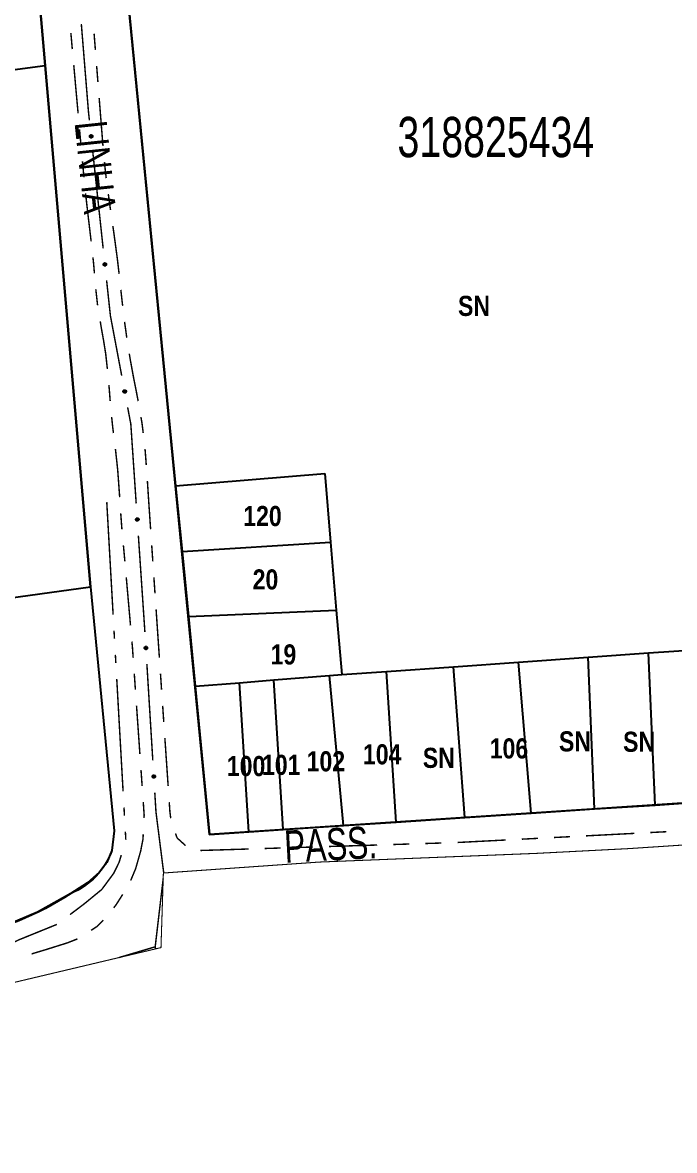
# Model space of a CAD drawing. Extents: x 203591 to 208218, y 4854879 to 4857795.
# Drawn here: x 205362.7 to 205443.7, y 4855019.1 to 4855159.3 of the extents above; entities that cross this region are included whole.
import ezdxf
from ezdxf.enums import TextEntityAlignment as Align

# ---------------------------------------------------------------- set-up
doc = ezdxf.new("R2010")
doc.units = 0
doc.header["$LTSCALE"] = 1.5
doc.header["$MEASUREMENT"] = 0
doc.linetypes.add('PHANTOMX2', pattern=[5, 2.5, -0.5, 0.5, -0.5, 0.5, -0.5])
doc.linetypes.add('TRACO_05', pattern=[11, 7, -1, 0.5, -1, 0.5, -1])
for name, color, linetype in [('CD-MALHA-LOTES', 40, 'CONTINUOUS'), ('CD_TXT_QUADRA', 7, 'CONTINUOUS'), ('HD-VALAS-DRENOS', 170, 'CONTINUOUS'), ('LM-LIM-SETOR-FISCAL', 7, 'CONTINUOUS'), ('RU-QUADRAS', 210, 'CONTINUOUS'), ('SV-EIXO-RUA-N-PAV', 6, 'CONTINUOUS'), ('SV-RUA-NAO-PAV-S-GUIA-C-GUIA', 7, 'PHANTOMX2'), ('SV-TXT-RUA-N-PAV-S-GUIA-C-GUIA', 7, 'CONTINUOUS'), ('Th_NmrPorta', 7, 'CONTINUOUS')]:
    doc.layers.add(name, color=color, linetype=linetype)
doc.styles.add('ARIAL', font='ARIAL.TTF')
doc.styles.get("Standard").update_dxf_attribs({"font": 'swisscbo.ttf'})
doc.linetypes.add('Limite', pattern='A,20,-3,[130,ltypeshp.shx,S=6.35,R=0,X=0,Y=0],-3,20', length=46)

msp = doc.modelspace()

# ---------------------------------------------------------------- linework, layer by layer
at = {"layer": 'CD-MALHA-LOTES', "linetype": 'Continuous', "flags": 128}
for points in [[(205365.46, 4855153.94), (205349.53, 4855336.89)], [(205374.27, 4855177.67), (205381.69, 4855101.71)], [(205126.64, 4855122.21), (205365.46, 4855153.94)], [(205371.1, 4855089.17), (205365.46, 4855153.94)], [(205381.69, 4855101.71), (205400.22, 4855103.24)], [(205400.22, 4855103.24), (205400.94, 4855094.71)], [(205381.69, 4855101.71), (205382.49, 4855093.54)], [(205382.49, 4855093.54), (205400.94, 4855094.71)], [(205382.49, 4855093.54), (205383.28, 4855085.45)], [(205400.94, 4855094.71), (205401.66, 4855086.25)], [(205352.18, 4855086.53), (205371.1, 4855089.17)], [(205371.1, 4855089.17), (205374.06, 4855058.83)], [(205383.28, 4855085.45), (205401.66, 4855086.25)], [(205383.28, 4855085.45), (205384.12, 4855076.81)], [(205401.66, 4855086.25), (205402.34, 4855078.25)], [(205432.97, 4855080.4), (205440.49, 4855080.93)], [(205440.49, 4855080.93), (205447.4, 4855081.41)], [(205441.29, 4855062.04), (205440.49, 4855080.93)], [(205416.25, 4855079.22), (205424.33, 4855079.79)], [(205424.33, 4855079.79), (205432.97, 4855080.4)], [(205425.91, 4855061.03), (205424.33, 4855079.79)], [(205433.76, 4855061.55), (205432.97, 4855080.4)], [(205393.89, 4855077.58), (205400.8, 4855078.13)], [(205400.8, 4855078.13), (205402.34, 4855078.25)], [(205402.58, 4855059.49), (205400.8, 4855078.13)], [(205402.34, 4855078.25), (205407.89, 4855078.64)], [(205407.89, 4855078.64), (205416.25, 4855079.22)], [(205409.11, 4855059.92), (205407.89, 4855078.64)], [(205417.64, 4855060.48), (205416.25, 4855079.22)], [(205384.12, 4855076.81), (205389.62, 4855077.24)], [(205384.12, 4855076.81), (205385.92, 4855058.39)], [(205389.62, 4855077.24), (205393.89, 4855077.58)], [(205390.81, 4855058.71), (205389.62, 4855077.24)], [(205395.05, 4855058.99), (205393.89, 4855077.58)], [(205425.91, 4855061.03), (205433.76, 4855061.55)], [(205433.76, 4855061.55), (205441.29, 4855062.04)], [(205441.29, 4855062.04), (205448.81, 4855062.54)], [(205402.58, 4855059.49), (205409.11, 4855059.92)], [(205409.11, 4855059.92), (205417.64, 4855060.48)], [(205417.64, 4855060.48), (205425.91, 4855061.03)], [(205374.06, 4855058.83), (205373.76, 4855056.38), (205373.14, 4855054.89), (205372.24, 4855053.71), (205370.73, 4855052.38), (205368.65, 4855051.04), (205364.52, 4855048.72), (205360.69, 4855047.1), (205355.18, 4855045.65)], [(205385.92, 4855058.39), (205390.81, 4855058.71)], [(205390.81, 4855058.71), (205395.05, 4855058.99)], [(205395.05, 4855058.99), (205402.58, 4855059.49)]]:
    msp.add_lwpolyline(points, dxfattribs=at)
at = {"layer": 'HD-VALAS-DRENOS', "const_width": 0.18, "flags": 128}
for points in [[(205373.13, 4855099.67), (205373.919307, 4855085.692268)], [(205374.032065, 4855083.695449), (205374.088445, 4855082.69704)], [(205374.201203, 4855080.700221), (205374.257582, 4855079.701811)], [(205374.37034, 4855077.704992), (205375.159647, 4855063.72726)], [(205375.272405, 4855061.730442), (205375.328784, 4855060.732032)], [(205375.441543, 4855058.735213), (205375.497922, 4855057.736804)], [(205374.934647, 4855055.820031), (205374.67, 4855054.94)], [(205374.67, 4855054.94), (205374.198951, 4855053.966987)], [(205374.010513, 4855053.577745), (205373.079603, 4855052.316554)], [(205374.198951, 4855053.966987), (205374.010513, 4855053.577745)], [(205372.512865, 4855051.548742), (205370.931519, 4855050.250994)], [(205373.079603, 4855052.316554), (205372.512865, 4855051.548742)], [(205370.931519, 4855050.250994), (205370.345608, 4855049.770159)], [(205368.689309, 4855048.518799), (205368.57, 4855048.42)], [(205369.354601, 4855049.021438), (205368.689309, 4855048.518799)], [(205370.345608, 4855049.770159), (205369.354601, 4855049.021438)]]:
    msp.add_lwpolyline(points, dxfattribs=at)
at = {"layer": 'HD-VALAS-DRENOS', "linetype": 'TRACO_05', "const_width": 0.18, "flags": 128}
msp.add_lwpolyline([(205366.92, 4855047.2), (205362.21, 4855045.29), (205358.37, 4855043.42), (205351.67, 4855040.72), (205345.97, 4855039.86)], dxfattribs=at)
at = {"layer": 'LM-LIM-SETOR-FISCAL', "linetype": 'Limite', "ltscale": 0.1, "const_width": 0.13, "flags": 128}
msp.add_lwpolyline([(205796.415, 4856248.315), (205682.51, 4856182.65), (205659.3, 4856170.51), (205621.44, 4856158.01), (205507.35, 4856123.37), (205407.36, 4856092.31), (205394.74, 4856089.5), (205362.25, 4856082.61), (205354.69, 4856080.34), (205337.55, 4856076.77), (205289.87, 4856073.56), (205229.36, 4856070.3), (205219.27, 4856069.56), (205147.92, 4856065.7), (205113.32, 4856064.4), (205090.92, 4856063.16), (205009.9, 4856058.92), (204851.88, 4856050.7), (204687.08, 4856042.13), (204637.14, 4856038.78), (204603.03, 4856036.66), (204553.89, 4856035.32), (204520.66, 4856035.13), (204502.57, 4856037.61), (204484.57, 4856041.23), (204412.67, 4856060.75), (204330.68, 4856083.79), (204299.16, 4856093.11), (204270.41, 4856101.78), (204253.26, 4856107.22), (204244.69, 4856110.17), (204218.41, 4856111.79), (204202.69, 4856112.17), (204189.55, 4856111.98), (204142.89, 4856109.12), (204035.38, 4856102.27), (203993.42, 4856098.93), (203985.94, 4856098.57), (203969, 4856097.51), (203907.01, 4856092.75), (203828.45, 4856087.6), (203806.83, 4856085.89), (203745.43, 4856081.58), (203724.99, 4856080.15), (203677.22, 4856076.56), (203633.71, 4856071.22), (203591.04, 4856063.51), (203660.37, 4856023.03), (203705.27, 4855996.41), (203743.77, 4855973.31), (203818.31, 4855928.72), (203887.09, 4855887.86), (203952.66, 4855848.85), (204025, 4855805.96), (204088.2, 4855766.95), (204107.49, 4855755.62), (204177.8, 4855715.26), (204283.05, 4855651.55), (204316.3, 4855629.3), (204344.05, 4855608.74), (204359.413431, 4855596.133587), (204366.73, 4855590.13), (204395.58, 4855561.78), (204414.87, 4855540.12), (204436.53, 4855514.57), (204458.95, 4855485.04), (204486.36, 4855444.86), (204505.82, 4855416.26), (204534.16, 4855377.59), (204568.85, 4855328.27), (204604.98, 4855276.24), (204637.1, 4855229.79), (204661.77, 4855193.9), (204679.77, 4855167.91), (204703.32, 4855133.45), (204736.81, 4855084.64), (204752.67, 4855062.31), (204783.23, 4855019.37), (204803.12, 4854991.18), (204834.249649, 4854948.199642), (204845.64, 4854959.83), (204876.75, 4854964.71), (204914.35, 4854970.84), (204996.87, 4854983.31), (205090.66, 4854997.71), (205105.98, 4854999.94), (205187.94, 4855012.05), (205245.94, 4855021.11), (205272.68, 4855025.85), (205289.82, 4855028.52), (205353.63, 4855038.1), (205379.87, 4855044.32), (205380.17, 4855053.59), (205399.55, 4855054.95), (205426.54, 4855056.03), (205437.99, 4855056.62), (205499.63, 4855060.67), (205539.31, 4855063.19), (205567.09, 4855064.98), (205582.41, 4855066.09), (205635.91, 4855070), (205692.95, 4855073.42), (205739.37, 4855076.32), (205755.85, 4855076.88), (205779.09, 4855078.91), (205796.39, 4855080.33), (205832.27, 4855082.2), (205855.36, 4855083.58), (205884.96, 4855084.97), (205904.85, 4855085.43), (205945.85, 4855088.06), (205975.45, 4855089.94), (205990.04, 4855090.61), (206010.45, 4855091.62), (206021.42, 4855091.93), (206022.38, 4855094.63), (206023.19, 4855099.07), (206023.73, 4855105.32), (206023.73, 4855114.57), (206023.61, 4855122.77), (206023.73, 4855128.91), (206023.31, 4855148.74), (206059.09, 4855155.08), (206090.43, 4855139.24), (206138.56, 4855111.07), (206178.75, 4855088.19), (206206.79, 4855072.52), (206222.46, 4855062.86), (206230.38, 4855057.64), (206237.19, 4855052.51), (206245.02, 4855046.96), (206277.61, 4855028.92), (206315.11, 4855009.06), (206322.43, 4855004.94), (206334.61, 4854998.15), (206344.05, 4854991.94), (206370.01, 4854978.16), (206377.13, 4854974.52), (206383.62, 4854970.88), (206391.86, 4854965.97), (206400.96, 4854960.99), (206409.67, 4854956.24), (206418.06, 4854951.81), (206428.03, 4854946.58), (206436.74, 4854941.99), (206446.39, 4854936.45), (206454.94, 4854931.86), (206463.33, 4854927.27), (206473.94, 4854921.41), (206483.44, 4854916.66), (206493.49, 4854911.28), (206502.2, 4854906.53), (206509.16, 4854902.73), (206517.55, 4854899.17), (206528.48, 4854896), (206549.69, 4854889.67), (206564.41, 4854883.97), (206567.2, 4854879.08), (206570.83, 4854883.26), (206576.05, 4854891.17), (206582.86, 4854902.57), (206588.24, 4854910.17), (206594.1, 4854919.67), (206601.38, 4854929.09), (206611.99, 4854937.95), (206625.76, 4854949.98), (206640.32, 4854965.18), (206646.34, 4854973.73), (206650.93, 4854980.7), (206656.31, 4854989.4), (206659.8, 4854993.84), (206666.37, 4855000.56), (206674.91, 4855008.32), (206682.51, 4855016.24), (206687.1, 4855021.3), (206689.8, 4855026.21), (206695.97, 4855035.87), (206702.46, 4855046.95), (206709.74, 4855060.01), (206715.44, 4855068.88), (206721.77, 4855075.21), (206727.79, 4855082.65), (206732.22, 4855088.66), (206736.5, 4855097.05), (206739.58, 4855106.79), (206740.85, 4855116.29), (206741.17, 4855125.63), (206741.64, 4855134.02), (206741.17, 4855142.09), (206742.12, 4855150.72), (206742.75, 4855160.06), (206742.43, 4855173.36), (206743.07, 4855183.81), (206745.76, 4855192.36), (206748.45, 4855197.74), (206758.11, 4855205.5), (206768.24, 4855208.82), (206775.2, 4855210.56), (206778.84, 4855212.3), (206783.44, 4855216.26), (206786.6, 4855221.64), (206789.29, 4855225.29), (206792.14, 4855229.4), (206795.63, 4855232.73), (206801.01, 4855234.47), (206808.45, 4855236.21), (206816.52, 4855237.63), (206822.22, 4855240.17), (206827.6, 4855242.54), (206831.4, 4855244.28), (206836.63, 4855244.44), (206839.95, 4855243.97), (206842.19, 4855243.65), (206845.62, 4855240.46), (206849.62, 4855235.99), (206854.58, 4855232.12), (206859.64, 4855229.78), (206864.76, 4855227.39), (206870.2, 4855225.04), (206874.73, 4855222.3), (206878.92, 4855219.29), (206882.98, 4855215.83), (206887.98, 4855212.7), (206893.95, 4855209.85), (206900.29, 4855207.85), (206907.15, 4855206.19), (206913.73, 4855205.04), (206920.81, 4855203.6), (206927.56, 4855201.94), (206933.6, 4855200.48), (206939.89, 4855199.17), (206945.67, 4855197.5), (206951.88, 4855196.77), (206955.646692, 4855197.169441), (206957.306662, 4855197.34315), (206961.862616, 4855199.664984), (206966.527907, 4855198.429918), (206972.051755, 4855197.762708), (206977.408644, 4855196.392723), (206983.226231, 4855195.866614), (206988.517313, 4855195.575902), (206994.381656, 4855194.986132), (206999.439545, 4855194.39722), (207005.614593, 4855193.621657), (207012.363297, 4855193.601324), (207017.572169, 4855195.36525), (207023.03395, 4855199.405412), (207027.732957, 4855202.047994), (207032.274552, 4855204.906141), (207036.833943, 4855207.976499), (207041.709791, 4855210.664404), (207047.645836, 4855212.460922), (207053.627362, 4855214.050921), (207060.025663, 4855216.416757), (207065.622577, 4855219.182648), (207071.297192, 4855222.28006), (207076.000549, 4855226.442043), (207079.81713, 4855231.025691), (207081.103271, 4855236.760794), (207082.59759, 4855241.307754), (207088.023389, 4855243.939561), (207090.578395, 4855249.590665), (207089.808985, 4855256.17649), (207088.296416, 4855261.394437), (207091.682817, 4855264.782116), (207096.437455, 4855266.14688), (207101.10609, 4855269.633922), (207105.023599, 4855274.180832), (207109.741577, 4855275.556417), (207115.560457, 4855275.105675), (207120.834136, 4855274.222138), (207125.843848, 4855273.366924), (207131.736831, 4855271.630579), (207137.125757, 4855270.101991), (207140.28442, 4855270.079902), (207149.515925, 4855272.920652), (207159.750695, 4855279.150512), (207168.205506, 4855287.160332), (207178.440276, 4855293.835183), (207190.455007, 4855299.175063), (207198.909818, 4855306.294903), (207210.479558, 4855312.524764), (207226.054209, 4855320.312089), (207238.95892, 4855331.88183), (207248.7487, 4855350.571411), (207250.973651, 4855379.940753), (207256.758521, 4855404.860194), (207263.433371, 4855423.994765), (207271.888182, 4855446.689256), (207282.567942, 4855472.943668), (207294.805168, 4855494.970674), (207326.84445, 4855524.340016), (207365.558582, 4855558.159258), (207387.072345, 4855586.866424), (207407.157013, 4855615.155159), (207422.962295, 4855638.924947), (207434.532036, 4855666.069339), (207438.091956, 4855689.65381), (207436.311996, 4855734.152813), (207437.646966, 4855776.64936), (207435.867006, 4855804.683732), (207437.201976, 4855838.502973), (207442.986846, 4855862.087445), (207450.106687, 4855888.786846), (207460.341457, 4855908.811397), (207484.893222, 4855935.842551), (207514.888754, 4855951.474025), (207555.868566, 4855955.698748), (207618.394465, 4855944.291996), (207657.684388, 4855935.842551), (207679.230475, 4855930.772883), (207701.081061, 4855927.500978), (207727.335472, 4855933.285849), (207757.594794, 4855943.075629), (207797.198906, 4855948.41551), (207840.362939, 4855943.520619), (207880.857031, 4855931.060899), (207908.46854, 4855922.081144), (207928.081857, 4855916.750273), (207978.978222, 4855907.32502), (207988.919986, 4855905.773418), (208022.363859, 4855902.136547), (208058.853041, 4855901.246567), (208090.002343, 4855903.026527), (208114.955167, 4855908.683361), (208130.682304, 4855913.813432), (208161.847626, 4855928.407512), (208188.891822, 4855948.61949), (208218.286591, 4855981.057933), (208187.445907, 4855991.449903), (208165.321069, 4856010.222493), (208159.224361, 4856022.94), (208156.58974, 4856039.12589), (208148.685879, 4856065.472094), (208141.72335, 4856085.385589), (208131.121743, 4856100.600365), (208114.978287, 4856123.563692), (208106.091421, 4856139.449948), (208093.205298, 4856162.116022), (208084.73682, 4856199.326829), (208076.797221, 4856229.27502), (208073.616124, 4856257.1496), (208067.838157, 4856284.431712), (208065.021572, 4856320.096316), (208063.518292, 4856367.226456), (208062.416051, 4856397.165935), (208051.054374, 4856419.94066), (208041.168955, 4856425.250761), (208034.147983, 4856457.455812), (208021.67975, 4856492.348298), (208031.159526, 4856541.689942), (208020.976111, 4856586.808408), (208019.467809, 4856600.268866), (208028.327718, 4856624.553543), (208027.926294, 4856671.90573), (208026.162133, 4856750.628679), (208030.440265, 4856795.701991), (208034.406877, 4856848.418794), (208036.125381, 4856871.257936), (208022.299519, 4856927.922659), (208010.560024, 4856953.886397), (208008.303255, 4856989.771934), (207999.795743, 4857038.357717), (207992.204293, 4857055.360826), (207973.187812, 4857100.767903), (207964.482023, 4857136.653753), (207955.32649, 4857174.790688), (207947.06, 4857205.66), (207936.24, 4857242.09), (207927.67, 4857273.58), (207918.98, 4857320.37), (207891.61, 4857379.79), (207864.78, 4857442.58), (207832.53, 4857508.13), (207814.62, 4857556.12), (207809.96, 4857575.68), (207785.03, 4857617.04), (207772.89, 4857638.07), (207748.63, 4857685.56), (207726.14, 4857726.05), (207670.54, 4857791.94), (207637.716929, 4857752.579866), (207327.499503, 4857249.046871), (207320.676618, 4857251.493261), (207314.080136, 4857253.877844), (207301.63279, 4857226.347664), (207278.712679, 4857178.433894), (207276.5774, 4857174.787641), (207262.892453, 4857152.57806), (207252.462304, 4857134.399802), (207240.885989, 4857115.917861), (207229.906692, 4857098.269253), (207214.91377, 4857077.033986), (207202.397592, 4857060.643753), (207187.795384, 4857042.763498), (207183.851205, 4857038.068132), (207172.84771, 4857025.964287), (207149.87276, 4857002.228535), (207122.979462, 4856978.24558), (207115.279823, 4856971.792429), (207096.554824, 4856956.721089), (207093.179038, 4856954.256239), (207063.969674, 4856931.265115), (207039.009706, 4856911.05036), (207002.55255, 4856880.952023), (206995.622513, 4856875.427191), (206955.697742, 4856843.197587), (206925.76, 4856819.17), (206889.95, 4856790.29), (206863.87, 4856769.12), (206847.05, 4856755.62), (206812.934473, 4856729.478313), (206791.2, 4856713), (206771.48, 4856697.98), (206751.62, 4856684.07), (206724.81, 4856665.42), (206695.34, 4856644.45), (206670.42, 4856628.03), (206663.08, 4856623.07), (206633.21, 4856602.21), (206600.85, 4856580.16), (206591.4, 4856573.83), (206573.31, 4856561.53), (206563.13, 4856555.38), (206553.22, 4856549.54), (206544.9, 4856545.03), (206536.19, 4856541.04), (206524.84, 4856536.19), (206513.22, 4856531.58), (206498.3, 4856526.31), (206481.81, 4856521.39), (206460.98, 4856515.61), (206436.55, 4856509.25), (206404.85, 4856501.32), (206376.503498, 4856494.172169), (206338.854515, 4856484.264542), (206332.61, 4856481.61), (206321.41, 4856478.45), (206309.98, 4856474.91), (206297.27, 4856470.73), (206283.09, 4856465.93), (206265.98, 4856460.4), (206237.37, 4856450.17), (206227.79, 4856446.64), (206207.64, 4856438.98), (206187.88, 4856431.02), (206170.1, 4856423.58), (206145.59, 4856412.49), (206123.09, 4856402.3), (206095.56, 4856389.84), (206084.72388, 4856385.188271), (206064.4, 4856375.95), (206043.92, 4856366.69), (206002.95, 4856348.23), (205973.98, 4856334.81), (205918.83, 4856309.59), (205889.94, 4856296.39), (205871.28, 4856287.81), (205863.09, 4856283.51), (205834.67, 4856269.04), (205796.415, 4856248.315)], dxfattribs=at)
at = {"layer": 'RU-QUADRAS', "color": 6, "linetype": 'Continuous'}
msp.add_lwpolyline([(204671.74, 4855233.19), (205349.53, 4855336.89), (205371.1, 4855089.17), (205374.06, 4855058.83), (205373.76, 4855056.38, -0.2098970509), (205368.65, 4855051.04, -0.101494221), (205355.18, 4855045.65), (205311.87, 4855038.63), (205310.88, 4855041.34), (205273.01, 4855035.5), (205273.43, 4855033.22), (205000.47, 4854990.15), (205000.49, 4854989.01), (204989.08, 4854987.74), (204988.92, 4854989.2), (204842.03, 4854964.17), (204815.26, 4855011.65), (204825.16, 4855013.03)], format="xyb", close=True, dxfattribs=at)
msp.add_lwpolyline([(205367.43, 4855247.8), (205455.91, 4855253.56), (205471.55, 4855064.04), (205385.92, 4855058.39)], close=True, dxfattribs=at)
at = {"layer": 'SV-EIXO-RUA-N-PAV', "const_width": 0.18, "flags": 128}
for points in [[(205369.969192, 4855159.067865), (205370.779235, 4855149.100727)], [(205370.779235, 4855149.100727), (205370.85, 4855148.23)], [(205370.85, 4855148.23), (205370.970467, 4855147.110058)], [(205371.398259, 4855143.133), (205372.681636, 4855131.201825)], [(205373.109428, 4855127.224766), (205373.537221, 4855123.247708)], [(205373.537221, 4855123.247708), (205373.58, 4855122.85)], [(205373.58, 4855122.85), (205374.987282, 4855115.381431)], [(205375.727957, 4855111.450604), (205376.098295, 4855109.48519)], [(205376.098295, 4855109.48519), (205376.12, 4855109.37)], [(205376.12, 4855109.37), (205376.788228, 4855099.509834)], [(205377.05869, 4855095.518989), (205377.870075, 4855083.546451)], [(205378.1167, 4855079.554064), (205378.853849, 4855067.576727)], [(205379.099566, 4855063.584281), (205379.222424, 4855061.588058)], [(205379.222424, 4855061.588058), (205379.25, 4855061.14)], [(205379.25, 4855061.14), (205380.203534, 4855053.649353)], [(205380.147887, 4855052.9067), (205379.213663, 4855044.961436)], [(205380.203534, 4855053.649353), (205380.210816, 4855053.592148)], [(205378.469508, 4855044.217899), (205379.15, 4855044.42)], [(205379.213663, 4855044.961436), (205379.15, 4855044.42)], [(205379.15, 4855044.42), (205379.20084, 4855044.16138)], [(205374.635044, 4855043.079092), (205378.469508, 4855044.217899)]]:
    msp.add_lwpolyline(points, dxfattribs=at)
at = {"layer": 'SV-EIXO-RUA-N-PAV', "flags": 128}
for points in [[(205371.278446, 4855145.276158), (205371.31696, 4855145.246015), (205371.343898, 4855145.212232), (205371.358255, 4855145.177589), (205371.36296, 4855145.143667), (205371.363865, 4855145.108422), (205371.356937, 4855145.072686), (205371.340462, 4855145.034726), (205371.310495, 4855144.995878), (205371.274074, 4855144.970558), (205371.240863, 4855144.954665), (205371.205774, 4855144.947723), (205371.17152, 4855144.947417), (205371.134638, 4855144.955841), (205371.096333, 4855144.972913), (205371.057999, 4855145.003991), (205371.031817, 4855145.037292), (205371.01881, 4855145.071165), (205371.012054, 4855145.106485), (205371.011562, 4855145.142479), (205371.018564, 4855145.177519), (205371.035822, 4855145.216056), (205371.066998, 4855145.253484), (205371.099913, 4855145.279977), (205371.133595, 4855145.293456), (205371.168517, 4855145.299325), (205371.203857, 4855145.300662), (205371.24007, 4855145.295193), (205371.278446, 4855145.276158)], [(205372.989615, 4855129.367925), (205373.02813, 4855129.337781), (205373.055067, 4855129.303998), (205373.069424, 4855129.269355), (205373.074129, 4855129.235433), (205373.075034, 4855129.200188), (205373.068106, 4855129.164452), (205373.051631, 4855129.126493), (205373.021664, 4855129.087645), (205372.985243, 4855129.062324), (205372.952032, 4855129.046431), (205372.916944, 4855129.039489), (205372.88269, 4855129.039184), (205372.845807, 4855129.047608), (205372.807502, 4855129.064679), (205372.769168, 4855129.095757), (205372.742987, 4855129.129058), (205372.729979, 4855129.162931), (205372.723223, 4855129.198251), (205372.722731, 4855129.234245), (205372.729734, 4855129.269285), (205372.746991, 4855129.307822), (205372.778167, 4855129.345251), (205372.811083, 4855129.371743), (205372.844764, 4855129.385222), (205372.879687, 4855129.391091), (205372.915026, 4855129.392428), (205372.951239, 4855129.38696), (205372.989615, 4855129.367925)], [(205375.439192, 4855113.577596), (205375.479968, 4855113.55059), (205375.50949, 4855113.519041), (205375.52654, 4855113.48564), (205375.53391, 4855113.452197), (205375.537596, 4855113.417133), (205375.533513, 4855113.380961), (205375.520089, 4855113.341819), (205375.493285, 4855113.300725), (205375.458978, 4855113.272606), (205375.427127, 4855113.254139), (205375.392697, 4855113.244446), (205375.358574, 4855113.241435), (205375.321141, 4855113.246919), (205375.281607, 4855113.26091), (205375.240938, 4855113.288863), (205375.212207, 4855113.319991), (205375.196564, 4855113.352731), (205375.187038, 4855113.387407), (205375.183704, 4855113.423249), (205375.187916, 4855113.458733), (205375.202075, 4855113.498512), (205375.230196, 4855113.538287), (205375.260916, 4855113.567297), (205375.293427, 4855113.583396), (205375.327777, 4855113.592005), (205375.3629, 4855113.59613), (205375.399432, 4855113.59354), (205375.439192, 4855113.577596)], [(205377.023573, 4855097.665206), (205377.060868, 4855097.633566), (205377.08645, 4855097.598746), (205377.099429, 4855097.563563), (205377.102791, 4855097.529482), (205377.102304, 4855097.494229), (205377.093971, 4855097.458794), (205377.07601, 4855097.421514), (205377.044533, 4855097.38388), (205377.007141, 4855097.360017), (205376.973328, 4855097.345447), (205376.937993, 4855097.339895), (205376.903754, 4855097.340943), (205376.867233, 4855097.350816), (205376.829631, 4855097.369386), (205376.792554, 4855097.401953), (205376.767707, 4855097.436262), (205376.756047, 4855097.470622), (205376.750691, 4855097.506181), (205376.75162, 4855097.542167), (205376.76, 4855097.576903), (205376.778766, 4855097.614728), (205376.811395, 4855097.650897), (205376.84533, 4855097.676069), (205376.879518, 4855097.688209), (205376.914645, 4855097.692694), (205376.95001, 4855097.692635), (205376.985978, 4855097.685741), (205377.023573, 4855097.665206)], [(205378.094888, 4855081.700458), (205378.131986, 4855081.668587), (205378.157352, 4855081.633609), (205378.170112, 4855081.598346), (205378.173263, 4855081.564246), (205378.172557, 4855081.528996), (205378.164005, 4855081.493613), (205378.145813, 4855081.456446), (205378.114103, 4855081.419007), (205378.076564, 4855081.395376), (205378.042662, 4855081.381017), (205378.007293, 4855081.375684), (205377.973061, 4855081.376944), (205377.936602, 4855081.387043), (205377.899116, 4855081.405846), (205377.862241, 4855081.438643), (205377.837608, 4855081.473104), (205377.826161, 4855081.507536), (205377.821025, 4855081.543128), (205377.822177, 4855081.579107), (205377.830773, 4855081.61379), (205377.849772, 4855081.651499), (205377.882625, 4855081.687465), (205377.916716, 4855081.712426), (205377.950978, 4855081.724353), (205377.986132, 4855081.728621), (205378.021496, 4855081.728343), (205378.057421, 4855081.721226), (205378.094888, 4855081.700458)], [(205379.077754, 4855065.730675), (205379.114852, 4855065.698804), (205379.140218, 4855065.663826), (205379.152979, 4855065.628563), (205379.156129, 4855065.594462), (205379.155423, 4855065.559212), (205379.146871, 4855065.52383), (205379.12868, 4855065.486663), (205379.09697, 4855065.449224), (205379.05943, 4855065.425593), (205379.025528, 4855065.411234), (205378.990159, 4855065.405901), (205378.955927, 4855065.40716), (205378.919468, 4855065.41726), (205378.881982, 4855065.436063), (205378.845108, 4855065.468859), (205378.820474, 4855065.503321), (205378.809028, 4855065.537753), (205378.803891, 4855065.573345), (205378.805043, 4855065.609324), (205378.813639, 4855065.644007), (205378.832639, 4855065.681715), (205378.865491, 4855065.717681), (205378.899582, 4855065.742643), (205378.933844, 4855065.75457), (205378.968999, 4855065.758838), (205379.004362, 4855065.758559), (205379.040287, 4855065.751443), (205379.077754, 4855065.730675)]]:
    msp.add_lwpolyline(points, close=True, dxfattribs=at)
for points in [[(205371.011562, 4855145.142479), (205371.031817, 4855145.037292)], [(205371.016159, 4855145.155752), (205371.043736, 4855145.026968)], [(205371.018564, 4855145.177519), (205371.057999, 4855145.003991)], [(205371.030148, 4855145.191566), (205371.075874, 4855144.996115)], [(205371.035822, 4855145.216056), (205371.096333, 4855144.972913)], [(205371.053341, 4855145.231116), (205371.114651, 4855144.967349)], [(205371.066998, 4855145.253484), (205371.134638, 4855144.955841)], [(205371.082692, 4855145.264466), (205371.15153, 4855144.95622)], [(205371.099913, 4855145.279977), (205371.17152, 4855144.947417)], [(205371.11636, 4855145.283183), (205371.187826, 4855144.950517)], [(205371.133595, 4855145.293456), (205371.205774, 4855144.947723)], [(205371.150905, 4855145.293761), (205371.220533, 4855144.952663)], [(205371.168517, 4855145.299325), (205371.240863, 4855144.954665)], [(205371.187682, 4855145.296345), (205371.258709, 4855144.967748)], [(205371.203857, 4855145.300662), (205371.274074, 4855144.970558)], [(205371.222329, 4855145.29321), (205371.292232, 4855144.987823)], [(205371.24007, 4855145.295193), (205371.310495, 4855144.995878)], [(205371.25756, 4855145.284648), (205371.323231, 4855145.018605)], [(205371.278446, 4855145.276158), (205371.340462, 4855145.034726)], [(205371.298758, 4855145.258886), (205371.34749, 4855145.061014)], [(205371.31696, 4855145.246015), (205371.356937, 4855145.072686)], [(205371.332399, 4855145.226823), (205371.358473, 4855145.09925)], [(205371.343898, 4855145.212232), (205371.363865, 4855145.108422)], [(205372.722731, 4855129.234245), (205372.742987, 4855129.129058)], [(205372.727328, 4855129.247518), (205372.754905, 4855129.118735)], [(205372.729734, 4855129.269285), (205372.769168, 4855129.095757)], [(205372.741317, 4855129.283333), (205372.787044, 4855129.087882)], [(205372.746991, 4855129.307822), (205372.807502, 4855129.064679)], [(205372.764511, 4855129.322882), (205372.82582, 4855129.059115)], [(205372.778167, 4855129.345251), (205372.845807, 4855129.047608)], [(205372.793861, 4855129.356232), (205372.8627, 4855129.047986)], [(205372.811083, 4855129.371743), (205372.88269, 4855129.039184)], [(205372.82753, 4855129.37495), (205372.898995, 4855129.042283)], [(205372.844764, 4855129.385222), (205372.916944, 4855129.039489)], [(205372.862074, 4855129.385527), (205372.931702, 4855129.044429)], [(205372.879687, 4855129.391091), (205372.952032, 4855129.046431)], [(205372.898851, 4855129.388111), (205372.969879, 4855129.059515)], [(205372.915026, 4855129.392428), (205372.985243, 4855129.062324)], [(205372.933498, 4855129.384976), (205373.003402, 4855129.079589)], [(205372.951239, 4855129.38696), (205373.021664, 4855129.087645)], [(205372.968729, 4855129.376414), (205373.0344, 4855129.110372)], [(205372.989615, 4855129.367925), (205373.051631, 4855129.126493)], [(205373.009927, 4855129.350653), (205373.058659, 4855129.15278)], [(205373.02813, 4855129.337781), (205373.068106, 4855129.164452)], [(205373.043568, 4855129.318589), (205373.069642, 4855129.191016)], [(205373.055067, 4855129.303998), (205373.075034, 4855129.200188)], [(205375.183704, 4855113.423249), (205375.212207, 4855113.319991)], [(205375.187238, 4855113.436844), (205375.224903, 4855113.310641)], [(205375.187916, 4855113.458733), (205375.240938, 4855113.288863)], [(205375.198353, 4855113.473651), (205375.259379, 4855113.282424)], [(205375.202075, 4855113.498512), (205375.281607, 4855113.26091)], [(205375.21835, 4855113.51491), (205375.300308, 4855113.256811)], [(205375.230196, 4855113.538287), (205375.321141, 4855113.246919)], [(205375.244973, 4855113.550474), (205375.337951, 4855113.248631)], [(205375.260916, 4855113.567297), (205375.358574, 4855113.241435)], [(205375.277058, 4855113.571794), (205375.374584, 4855113.245813)], [(205375.293427, 4855113.583396), (205375.392697, 4855113.244446)], [(205375.310659, 4855113.585068), (205375.407019, 4855113.250536)], [(205375.327777, 4855113.592005), (205375.427127, 4855113.254139)], [(205375.347117, 4855113.590549), (205375.443884, 4855113.268591)], [(205375.3629, 4855113.59613), (205375.458978, 4855113.272606)], [(205375.381903, 4855113.590161), (205375.475716, 4855113.291252)], [(205375.399432, 4855113.59354), (205375.493285, 4855113.300725)], [(205375.4177, 4855113.584409), (205375.504186, 4855113.324387)], [(205375.439192, 4855113.577596), (205375.520089, 4855113.341819)], [(205375.460805, 4855113.561983), (205375.525018, 4855113.36858)], [(205375.479968, 4855113.55059), (205375.533513, 4855113.380961)], [(205375.496874, 4855113.532678), (205375.532946, 4855113.407564)], [(205375.50949, 4855113.519041), (205375.537596, 4855113.417133)], [(205376.82751, 4855097.66125), (205376.884127, 4855097.350527)], [(205376.84533, 4855097.676069), (205376.903754, 4855097.340943)], [(205376.861891, 4855097.678624), (205376.920169, 4855097.343396)], [(205376.879518, 4855097.688209), (205376.937993, 4855097.339895)], [(205376.896826, 4855097.68783), (205376.952935, 4855097.344249)], [(205376.914645, 4855097.692694), (205376.973328, 4855097.345447)], [(205376.933677, 4855097.68896), (205376.991677, 4855097.357816)], [(205376.95001, 4855097.692635), (205377.007141, 4855097.360017)], [(205376.968173, 4855097.68446), (205377.025967, 4855097.376551)], [(205376.985978, 4855097.685741), (205377.044533, 4855097.38388)], [(205377.003038, 4855097.674513), (205377.058156, 4855097.406086)], [(205377.023573, 4855097.665206), (205377.07601, 4855097.421514)], [(205376.75162, 4855097.542167), (205376.767707, 4855097.436262)], [(205376.756738, 4855097.555248), (205376.779209, 4855097.425476)], [(205376.76, 4855097.576903), (205376.792554, 4855097.401953)], [(205376.772129, 4855097.590482), (205376.810105, 4855097.393378)], [(205376.778766, 4855097.614728), (205376.829631, 4855097.369386)], [(205376.796866, 4855097.629085), (205376.847715, 4855097.363104)], [(205376.811395, 4855097.650897), (205376.867233, 4855097.350816)], [(205377.043187, 4855097.647146), (205377.08407, 4855097.447504)], [(205377.060868, 4855097.633566), (205377.093971, 4855097.458794)], [(205377.075537, 4855097.613779), (205377.096554, 4855097.485277)], [(205377.08645, 4855097.598746), (205377.102304, 4855097.494229)], [(205377.822177, 4855081.579107), (205377.837608, 4855081.473104)], [(205377.827376, 4855081.592156), (205377.849042, 4855081.462247)], [(205377.830773, 4855081.61379), (205377.862241, 4855081.438643)], [(205377.842986, 4855081.627294), (205377.879739, 4855081.429959)], [(205377.849772, 4855081.651499), (205377.899116, 4855081.405846)], [(205377.867961, 4855081.665743), (205377.917161, 4855081.399452)], [(205377.882625, 4855081.687465), (205377.936602, 4855081.387043)], [(205377.898804, 4855081.697718), (205377.953494, 4855081.386649)], [(205377.916716, 4855081.712426), (205377.973061, 4855081.376944)], [(205377.933293, 4855081.714878), (205377.989491, 4855081.379295)], [(205377.950978, 4855081.724353), (205378.007293, 4855081.375684)], [(205377.968284, 4855081.723867), (205378.022261, 4855081.379945)], [(205377.986132, 4855081.728621), (205378.042662, 4855081.381017)], [(205378.00514, 4855081.724769), (205378.061087, 4855081.393271)], [(205378.021496, 4855081.728343), (205378.076564, 4855081.395376)], [(205378.039608, 4855081.720054), (205378.095492, 4855081.411794)], [(205378.057421, 4855081.721226), (205378.114103, 4855081.419007)], [(205378.074411, 4855081.709892), (205378.127864, 4855081.441129)], [(205378.094888, 4855081.700458), (205378.145813, 4855081.456446)], [(205378.11439, 4855081.682277), (205378.154034, 4855081.482385)], [(205378.131986, 4855081.668587), (205378.164005, 4855081.493613)], [(205378.146532, 4855081.64871), (205378.166752, 4855081.52008)], [(205378.157352, 4855081.633609), (205378.172557, 4855081.528996)], [(205378.805043, 4855065.609324), (205378.820474, 4855065.503321)], [(205378.810242, 4855065.622373), (205378.831909, 4855065.492464)], [(205378.813639, 4855065.644007), (205378.845108, 4855065.468859)], [(205378.825852, 4855065.657511), (205378.862605, 4855065.460176)], [(205378.832639, 4855065.681715), (205378.881982, 4855065.436063)], [(205378.850828, 4855065.69596), (205378.900027, 4855065.429668)], [(205378.865491, 4855065.717681), (205378.919468, 4855065.41726)], [(205378.88167, 4855065.727934), (205378.93636, 4855065.416866)], [(205378.899582, 4855065.742643), (205378.955927, 4855065.40716)], [(205378.916159, 4855065.745095), (205378.972357, 4855065.409512)], [(205378.933844, 4855065.75457), (205378.990159, 4855065.405901)], [(205378.95115, 4855065.754084), (205379.005128, 4855065.410162)], [(205378.968999, 4855065.758838), (205379.025528, 4855065.411234)], [(205378.988007, 4855065.754985), (205379.043954, 4855065.423488)], [(205379.004362, 4855065.758559), (205379.05943, 4855065.425593)], [(205379.022474, 4855065.750271), (205379.078358, 4855065.442011)], [(205379.040287, 4855065.751443), (205379.09697, 4855065.449224)], [(205379.057277, 4855065.740109), (205379.11073, 4855065.471345)], [(205379.077754, 4855065.730675), (205379.12868, 4855065.486663)], [(205379.097256, 4855065.712494), (205379.136901, 4855065.512602)], [(205379.114852, 4855065.698804), (205379.146871, 4855065.52383)], [(205379.129398, 4855065.678927), (205379.149619, 4855065.550297)], [(205379.140218, 4855065.663826), (205379.155423, 4855065.559212)]]:
    msp.add_lwpolyline(points, dxfattribs=at)
at = {"layer": 'SV-RUA-NAO-PAV-S-GUIA-C-GUIA', "const_width": 0.18, "flags": 128}
for points in [[(205368.666881, 4855157.954944), (205368.846498, 4855155.963026)], [(205371.714051, 4855155.874156), (205371.556587, 4855157.867948)], [(205369.026115, 4855153.971108), (205369.564965, 4855147.995354)], [(205372.028978, 4855151.886573), (205371.871514, 4855153.880364)], [(205372.658832, 4855143.911406), (205372.186441, 4855149.892781)], [(205369.744582, 4855146.003436), (205369.924199, 4855144.011518)], [(205370.10575, 4855142.019776), (205370.147494, 4855141.566281)], [(205370.147494, 4855141.566281), (205370.199671, 4855141.024198)], [(205370.199671, 4855141.024198), (205370.291217, 4855140.073111)], [(205372.870822, 4855141.605986), (205372.841688, 4855141.919937)], [(205372.947801, 4855140.925627), (205372.870822, 4855141.605986)], [(205370.291217, 4855140.073111), (205370.295696, 4855140.02882)], [(205373.03948, 4855140.115339), (205372.947801, 4855140.925627)], [(205373.062594, 4855139.93225), (205373.03948, 4855140.115339)], [(205370.499944, 4855138.039282), (205370.601349, 4855137.089082)], [(205370.601349, 4855137.089082), (205370.718607, 4855136.051281)], [(205373.597436, 4855135.96824), (205373.321719, 4855137.949144)], [(205370.718607, 4855136.051281), (205370.76976, 4855135.598553)], [(205370.76976, 4855135.598553), (205370.953172, 4855134.065092)], [(205370.953172, 4855134.065092), (205370.978815, 4855133.8507)], [(205370.978815, 4855133.8507), (205371.188146, 4855132.078943)], [(205374.038993, 4855132.922542), (205373.884689, 4855133.988978)], [(205374.162319, 4855132.008364), (205374.038993, 4855132.922542)], [(205374.44, 4855129.95), (205374.162319, 4855132.008364)], [(205371.411702, 4855130.091525), (205371.48557, 4855129.379315)], [(205374.547091, 4855129.033244), (205374.44, 4855129.95)], [(205371.48557, 4855129.379315), (205371.597437, 4855128.100228)], [(205374.663118, 4855128.039998), (205374.547091, 4855129.033244)], [(205371.770559, 4855126.107742), (205371.880256, 4855125.113777)], [(205374.998953, 4855124.970376), (205374.880915, 4855126.051894)], [(205371.880256, 4855125.113777), (205371.98, 4855124.21)], [(205371.98, 4855124.21), (205371.994688, 4855124.120461)], [(205375.103755, 4855124.064358), (205374.998953, 4855124.970376)], [(205372.31844, 4855122.146839), (205372.465605, 4855121.249708)], [(205375.393053, 4855121.715329), (205375.346665, 4855122.079198)], [(205375.480658, 4855121.088232), (205375.393053, 4855121.715329)], [(205372.465605, 4855121.249708), (205372.658259, 4855120.175975)], [(205372.658259, 4855120.175975), (205372.730652, 4855119.7725)], [(205375.600615, 4855120.229554), (205375.480658, 4855121.088232)], [(205375.620681, 4855120.098093), (205375.600615, 4855120.229554)], [(205372.730652, 4855119.7725), (205372.982004, 4855118.20241)], [(205372.982004, 4855118.20241), (205373, 4855118.09)], [(205373, 4855118.09), (205373.205717, 4855116.215094)], [(205376.073127, 4855117.266532), (205375.930796, 4855118.122321)], [(205376.096901, 4855117.136228), (205376.073127, 4855117.266532)], [(205376.404737, 4855115.449044), (205376.096901, 4855117.136228)], [(205376.459485, 4855115.169389), (205376.404737, 4855115.449044)], [(205376.693056, 4855113.976289), (205376.459485, 4855115.169389)], [(205373.398453, 4855114.224607), (205373.447739, 4855113.614119)], [(205373.447739, 4855113.614119), (205373.555347, 4855112.230772)], [(205376.844452, 4855113.206789), (205376.693056, 4855113.976289)], [(205376.982723, 4855112.503999), (205376.844452, 4855113.206789)], [(205377.031663, 4855112.224515), (205376.982723, 4855112.503999)], [(205373.73575, 4855110.239001), (205373.843124, 4855109.244782)], [(205377.5, 4855109.55), (205377.376636, 4855110.254491)], [(205373.843124, 4855109.244782), (205373.883761, 4855108.86851)], [(205373.883761, 4855108.86851), (205373.959196, 4855108.251565)], [(205377.53598, 4855109.267493), (205377.5, 4855109.55)], [(205377.662321, 4855108.275506), (205377.53598, 4855109.267493)], [(205374.203148, 4855106.266499), (205374.249553, 4855105.89039)], [(205377.921153, 4855105.886128), (205377.882221, 4855106.287857)], [(205374.249553, 4855105.89039), (205374.424076, 4855104.278773)], [(205377.965216, 4855105.291369), (205377.921153, 4855105.886128)], [(205378.0391, 4855104.294102), (205377.965216, 4855105.291369)], [(205374.424076, 4855104.278773), (205374.49, 4855103.67)], [(205374.49, 4855103.67), (205374.663579, 4855101.28865)], [(205378.33, 4855099.98), (205378.180431, 4855102.299122)], [(205374.663579, 4855101.28865), (205374.708055, 4855100.67847)], [(205374.708055, 4855100.67847), (205374.731717, 4855100.290991)], [(205378.376079, 4855099.305513), (205378.33, 4855099.98)], [(205378.580552, 4855096.312489), (205378.376079, 4855099.305513)], [(205374.865047, 4855098.295481), (205374.938869, 4855097.298209)], [(205374.938869, 4855097.298209), (205374.999088, 4855096.484702)], [(205374.999088, 4855096.484702), (205375.015548, 4855096.301172)], [(205375.196548, 4855094.309382), (205375.272219, 4855093.49713)], [(205375.272219, 4855093.49713), (205375.379296, 4855092.31775)], [(205378.853183, 4855092.321791), (205378.716867, 4855094.31714)], [(205375.554995, 4855090.325482), (205376.082031, 4855084.348674)], [(205379.125813, 4855088.331092), (205378.989498, 4855090.326442)], [(205379.671075, 4855080.349696), (205379.262129, 4855086.335743)], [(205376.257709, 4855082.356405), (205376.32, 4855081.65)], [(205376.32, 4855081.65), (205376.410084, 4855080.362293)], [(205376.549657, 4855078.367169), (205376.689229, 4855076.372045)], [(205379.943706, 4855076.358998), (205379.807391, 4855078.354347)], [(205376.828802, 4855074.376921), (205377.24752, 4855068.39155)], [(205380.216337, 4855072.368299), (205380.080021, 4855074.363649)], [(205380.761599, 4855064.386903), (205380.352652, 4855070.37295)], [(205377.387092, 4855066.396426), (205377.526665, 4855064.401302)], [(205377.666238, 4855062.406178), (205377.736024, 4855061.408616)], [(205377.736024, 4855061.408616), (205377.78, 4855060.78)], [(205380.98, 4855061.19), (205380.897914, 4855062.391554)], [(205381.081363, 4855060.400838), (205380.98, 4855061.19)], [(205377.78, 4855060.78), (205377.761775, 4855060.410602)], [(205377.663218, 4855058.413031), (205377.632242, 4855057.7852)], [(205381.876454, 4855057.943271), (205381.673797, 4855058.499272)], [(205438.712191, 4855058.5156), (205432.720148, 4855058.206697)], [(205442.706886, 4855058.721535), (205440.709539, 4855058.618567)], [(205377.632242, 4855057.7852), (205377.368459, 4855056.439403)], [(205382.179436, 4855057.669695), (205381.876454, 4855057.943271)], [(205382.921642, 4855056.999524), (205382.179436, 4855057.669695)], [(205406.746373, 4855057.068205), (205400.749249, 4855056.882453)], [(205410.744456, 4855057.19204), (205408.745415, 4855057.130123)], [(205414.742539, 4855057.315875), (205412.743497, 4855057.253957)], [(205422.73341, 4855057.691859), (205416.741367, 4855057.382957)], [(205426.728105, 4855057.897794), (205424.730758, 4855057.794827)], [(205430.722801, 4855058.103729), (205428.725453, 4855058.000762)], [(205377.341394, 4855056.301319), (205376.83079, 4855054.513516)], [(205377.368459, 4855056.439403), (205377.341394, 4855056.301319)], [(205384.85, 4855056.39), (205384.757898, 4855056.403772)], [(205385.756439, 4855056.418072), (205384.85, 4855056.39)], [(205390.754043, 4855056.572866), (205385.756439, 4855056.418072)], [(205394.752125, 4855056.696701), (205392.753084, 4855056.634783)], [(205398.750208, 4855056.820536), (205396.751167, 4855056.758618)], [(205376.722776, 4855054.13532), (205376.102321, 4855052.653274)], [(205376.83079, 4855054.513516), (205376.722776, 4855054.13532)], [(205374.571095, 4855050.08074), (205374.291966, 4855049.641905)], [(205375.107791, 4855050.924516), (205374.571095, 4855050.08074)], [(205374.291966, 4855049.641905), (205373.991962, 4855049.267318)], [(205372.70861, 4855047.735605), (205372.008884, 4855047.021194)], [(205371.964899, 4855046.976286), (205371.180809, 4855046.463028)], [(205372.008884, 4855047.021194), (205371.964899, 4855046.976286)], [(205368.28795, 4855044.92724), (205365.704041, 4855044.115368)], [(205368.558718, 4855045.035331), (205368.28795, 4855044.92724)], [(205369.487449, 4855045.406084), (205368.558718, 4855045.035331)], [(205364.157091, 4855043.650695), (205363.790744, 4855043.533099)], [(205364.746494, 4855043.82712), (205364.157091, 4855043.650695)], [(205365.594743, 4855044.081026), (205364.746494, 4855043.82712)], [(205365.704041, 4855044.115368), (205365.594743, 4855044.081026)]]:
    msp.add_lwpolyline(points, dxfattribs=at)

# ---------------------------------------------------------------- texts
at = {"layer": 'CD_TXT_QUADRA', "style": 'ARIAL', "width": 0.7}
msp.add_text('318825434', height=5, dxfattribs=at).set_placement((205409.27, 4855142.54))
at = {"layer": 'SV-TXT-RUA-N-PAV-S-GUIA-C-GUIA', "style": 'ARIAL', "width": 0.7}
for s, rotation, p in [('LINHA', 276, (205369.120042, 4855146.81986)), ('PASS.', 3, (205395.302559, 4855054.851638))]:
    msp.add_text(s, height=4, rotation=rotation, dxfattribs=at).set_placement(p)
at = {"layer": 'Th_NmrPorta', "color": 1}
for s, p in [('SN', (205416.799885, 4855124.058675)), ('120', (205390.099885, 4855097.948675)), ('20', (205391.269885, 4855090.068675)), ('19', (205393.504257, 4855080.749773)), ('SN', (205429.350914, 4855069.950366)), ('SN', (205437.321325, 4855069.899885)), ('104', (205404.980914, 4855068.340366)), ('106', (205420.740914, 4855069.070366)), ('101', (205392.430914, 4855067.030366)), ('102', (205397.980914, 4855067.470366)), ('SN', (205412.420914, 4855067.900366)), ('100', (205388.060914, 4855066.880366))]:
    msp.add_text(s, height=2.5, dxfattribs=at).set_placement(p, align=Align.MIDDLE_LEFT)

doc.saveas('drawing.dxf')
